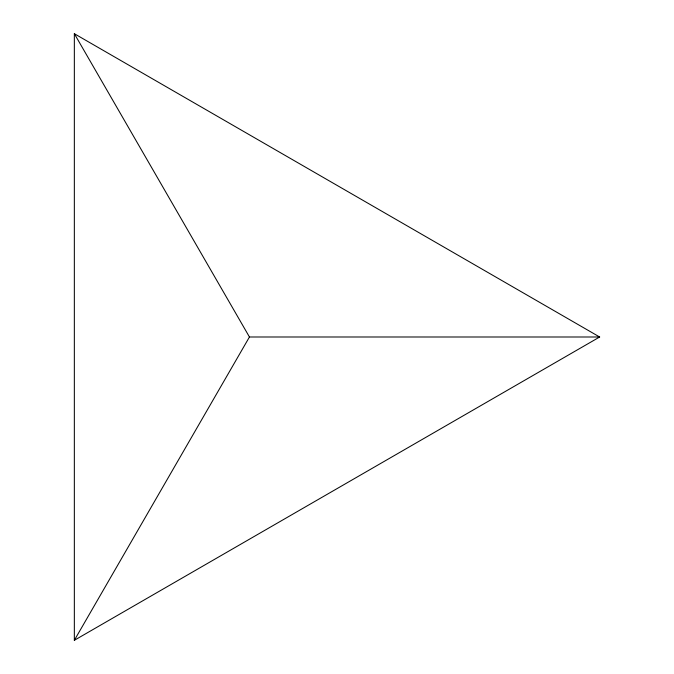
<?xml version="1.0" encoding="UTF-8"?>
<svg xmlns="http://www.w3.org/2000/svg" width="674" height="674" viewBox="0 0 674 674"><rect width="100%" height="100%" fill="white"/><g stroke="black" fill="none" stroke-linecap="round" stroke-linejoin="round"><path stroke-width="1.01" d="M74.342 640.3L249.447 336.992L74.342 33.7L74.342 640.3L599.658 337L74.342 33.7M249.447 336.992L599.658 337"/></g></svg>
